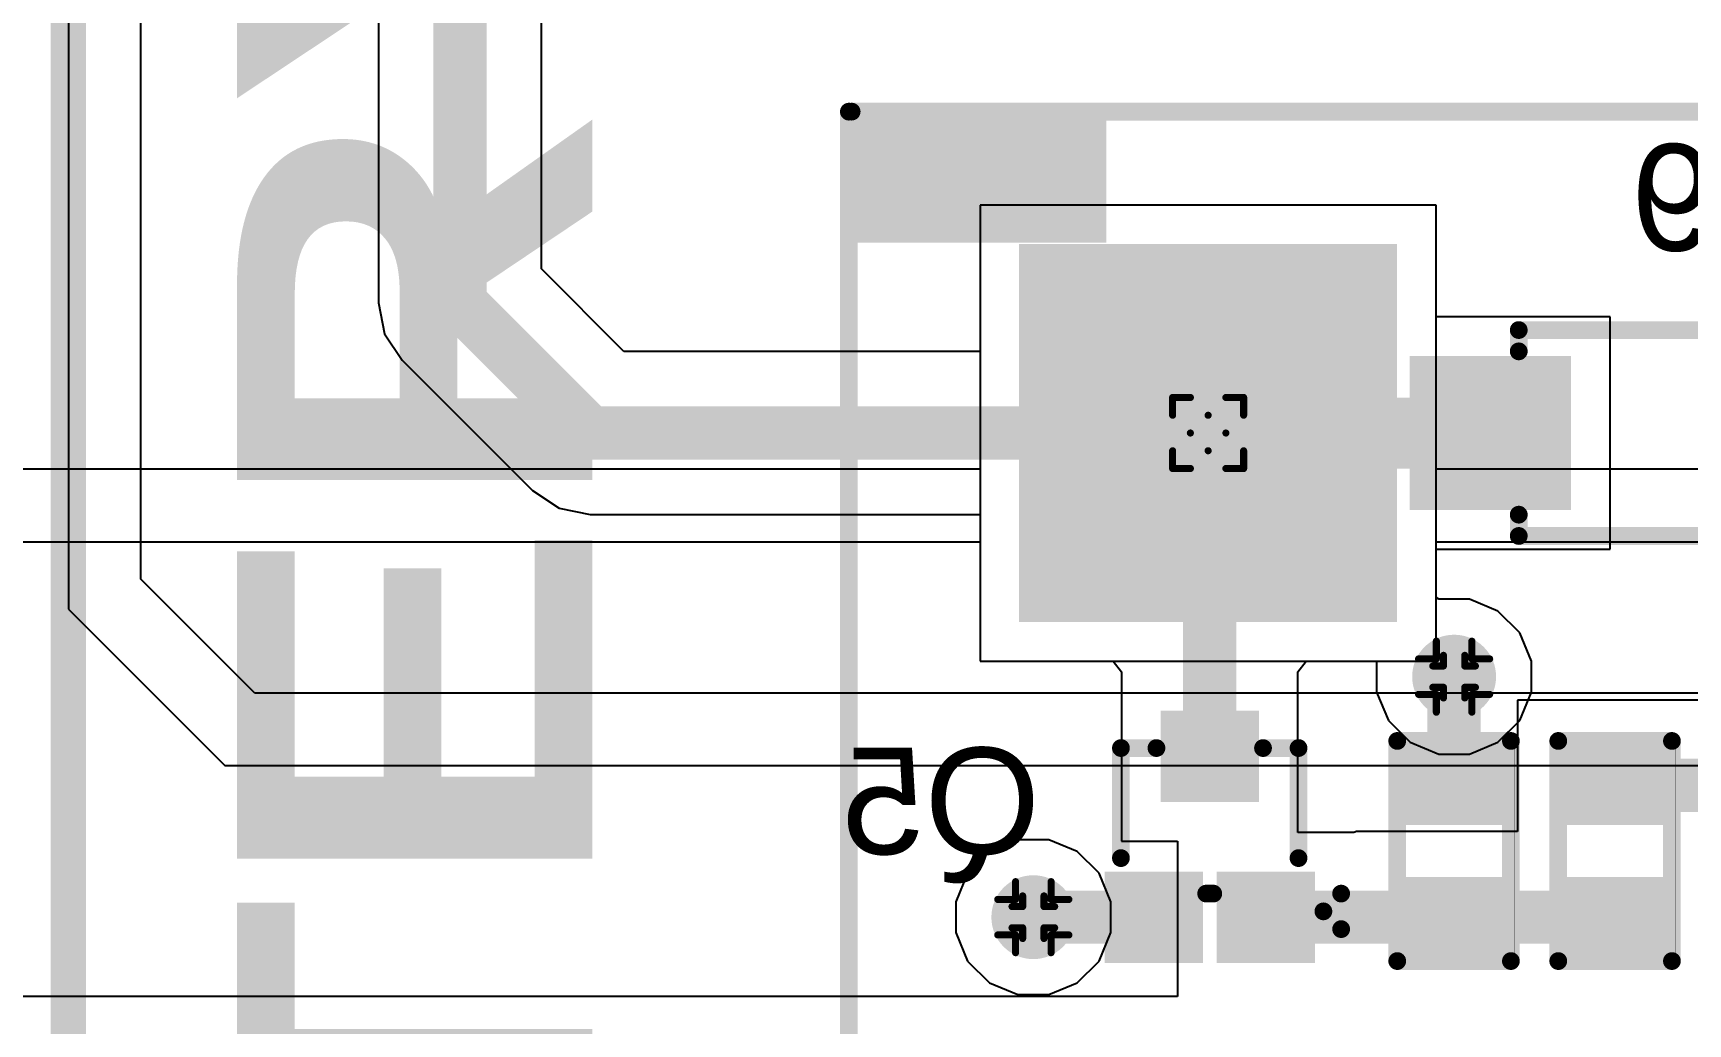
# Model space of a CAD drawing. Header units: inches. Extents: x 0 to 198, y 0 to 199.
# Drawn here: x 1.2615 to 1.7273, y 1.4072 to 1.6863 of the extents above; entities that cross this region are included whole.
import ezdxf

# ---------------------------------------------------------------- set-up
doc = ezdxf.new("R2010")
doc.units = ezdxf.units.IN
doc.header["$MEASUREMENT"] = 0
for name, color, linetype in [('Bottom Layer', 5, 'Continuous'), ('Bottom Overlay', 54, 'Continuous'), ('Bottom Paste', 16, 'Continuous'), ('Bottom Solder', 6, 'Continuous'), ('Drill Drawing', 1, 'Continuous'), ('Layer 1', 16, 'Continuous'), ('Layer 2', 76, 'Continuous'), ('Multi-Layer', 9, 'Continuous'), ('Pad Holes', 156, 'Continuous'), ('Top Layer', 1, 'Continuous'), ('Top Overlay', 2, 'Continuous'), ('Top Solder', 216, 'Continuous'), ('Via Holes', 16, 'Continuous')]:
    doc.layers.add(name, color=color, linetype=linetype)
doc.styles.add('Arial', font='', dxfattribs={"height": 0.2})
doc.styles.add('Arial Black_Bold', font='', dxfattribs={"height": 0.2})
doc.styles.get('Arial').set_extended_font_data('Arial')
doc.styles.get('Arial Black_Bold').set_extended_font_data('Arial Black', bold=True)

# ---------------------------------------------------------------- blocks, each defined once
blk = doc.blocks.new('BH_18650_B1BA002_19')
at = {"layer": 'Top Overlay'}
blk.add_lwpolyline([(0.25002, -1.5175, 0.01, 0.01, 0), (0.25002, 1.5175, 0.01, 0.01, 0)], format="xyseb", dxfattribs=at)
blk = doc.blocks.new('R___0402_B_135')
at = {"layer": 'Bottom Layer'}
for points in [[(-0.0095, 0.0125), (-0.0095, -0.0125), (-0.0275, -0.0125), (-0.0275, 0.0125)], [(0.0275, 0.0125), (0.0275, -0.0125), (0.0095, -0.0125), (0.0095, 0.0125)]]:
    blk.add_hatch(color=5, dxfattribs=at).paths.add_polyline_path(points)
at = {"layer": 'Bottom Paste'}
for points in [[(-0.0095, 0.0125), (-0.0095, -0.0125), (-0.0275, -0.0125), (-0.0275, 0.0125)], [(0.0275, 0.0125), (0.0275, -0.0125), (0.0095, -0.0125), (0.0095, 0.0125)]]:
    blk.add_hatch(color=16, dxfattribs=at).paths.add_polyline_path(points)
at = {"layer": 'Bottom Solder'}
for points in [[(-0.00733, 0.01467), (-0.00733, -0.01466), (-0.02967, -0.01466), (-0.02967, 0.01467)], [(0.02967, 0.01467), (0.02967, -0.01466), (0.00733, -0.01466), (0.00733, 0.01467)]]:
    blk.add_hatch(color=6, dxfattribs=at).paths.add_polyline_path(points)
at = {"layer": 'Bottom Overlay'}
for points in [[(-0.031, -0.016, 0.005, 0.005, 0), (-0.031, 0.016, 0.005, 0.005, 0)], [(0.031, 0.016, 0.005, 0.005, 0), (-0.031, 0.016, 0.005, 0.005, 0)], [(0.032, 0.017, 0.000127, 0.000127, 0), (-0.032, 0.017, 0.000127, 0.000127, 0)], [(0.031, -0.016, 0.005, 0.005, 0), (0.031, 0.016, 0.005, 0.005, 0)], [(0.031, -0.016, 0.005, 0.005, 0), (-0.031, -0.016, 0.005, 0.005, 0)]]:
    blk.add_lwpolyline(points, format="xyseb", dxfattribs=at)
for points in [[(-0.03225, 0.016, 0.0025, 0.0025, 1), (-0.02975, 0.016, 0.0025, 0.0025, 1)], [(-0.03225, 0.016, 0.0025, 0.0025, 1), (-0.02975, 0.016, 0.0025, 0.0025, 1)], [(-0.03203, 0.017, 0.0000635, 0.0000635, 1), (-0.03197, 0.017, 0.0000635, 0.0000635, 1)], [(0.02975, 0.016, 0.0025, 0.0025, 1), (0.03225, 0.016, 0.0025, 0.0025, 1)], [(0.02975, 0.016, 0.0025, 0.0025, 1), (0.03225, 0.016, 0.0025, 0.0025, 1)], [(0.03197, 0.017, 0.0000635, 0.0000635, 1), (0.03203, 0.017, 0.0000635, 0.0000635, 1)], [(-0.03225, -0.016, 0.0025, 0.0025, 1), (-0.02975, -0.016, 0.0025, 0.0025, 1)], [(-0.03225, -0.016, 0.0025, 0.0025, 1), (-0.02975, -0.016, 0.0025, 0.0025, 1)], [(0.02975, -0.016, 0.0025, 0.0025, 1), (0.03225, -0.016, 0.0025, 0.0025, 1)], [(0.02975, -0.016, 0.0025, 0.0025, 1), (0.03225, -0.016, 0.0025, 0.0025, 1)]]:
    blk.add_lwpolyline(points, format="xyseb", close=True, dxfattribs=at)
blk = doc.blocks.new('R___0402_B_139')
at = {"layer": 'Bottom Layer'}
for points in [[(-0.0095, 0.0125), (-0.0095, -0.0125), (-0.0275, -0.0125), (-0.0275, 0.0125)], [(0.0275, 0.0125), (0.0275, -0.0125), (0.0095, -0.0125), (0.0095, 0.0125)]]:
    blk.add_hatch(color=5, dxfattribs=at).paths.add_polyline_path(points)
at = {"layer": 'Bottom Paste'}
for points in [[(-0.0095, 0.0125), (-0.0095, -0.0125), (-0.0275, -0.0125), (-0.0275, 0.0125)], [(0.0275, 0.0125), (0.0275, -0.0125), (0.0095, -0.0125), (0.0095, 0.0125)]]:
    blk.add_hatch(color=16, dxfattribs=at).paths.add_polyline_path(points)
at = {"layer": 'Bottom Solder'}
for points in [[(-0.00733, 0.01467), (-0.00733, -0.01466), (-0.02966, -0.01466), (-0.02966, 0.01467)], [(0.02967, 0.01467), (0.02967, -0.01466), (0.00734, -0.01466), (0.00734, 0.01467)]]:
    blk.add_hatch(color=6, dxfattribs=at).paths.add_polyline_path(points)
at = {"layer": 'Bottom Overlay'}
for points in [[(0.031, 0.016, 0.005, 0.005, 0), (-0.031, 0.016, 0.005, 0.005, 0)], [(-0.031, -0.016, 0.005, 0.005, 0), (-0.031, 0.016, 0.005, 0.005, 0)], [(0.032, 0.017, 0.000127, 0.000127, 0), (-0.032, 0.017, 0.000127, 0.000127, 0)], [(0.031, -0.016, 0.005, 0.005, 0), (0.031, 0.016, 0.005, 0.005, 0)], [(0.031, -0.016, 0.005, 0.005, 0), (-0.031, -0.016, 0.005, 0.005, 0)]]:
    blk.add_lwpolyline(points, format="xyseb", dxfattribs=at)
for points in [[(-0.03225, 0.016, 0.0025, 0.0025, 1), (-0.02975, 0.016, 0.0025, 0.0025, 1)], [(-0.03225, 0.016, 0.0025, 0.0025, 1), (-0.02975, 0.016, 0.0025, 0.0025, 1)], [(-0.03203, 0.017, 0.0000635, 0.0000635, 1), (-0.03197, 0.017, 0.0000635, 0.0000635, 1)], [(0.02975, 0.016, 0.0025, 0.0025, 1), (0.03225, 0.016, 0.0025, 0.0025, 1)], [(0.02975, 0.016, 0.0025, 0.0025, 1), (0.03225, 0.016, 0.0025, 0.0025, 1)], [(0.03197, 0.017, 0.0000635, 0.0000635, 1), (0.03203, 0.017, 0.0000635, 0.0000635, 1)], [(-0.03225, -0.016, 0.0025, 0.0025, 1), (-0.02975, -0.016, 0.0025, 0.0025, 1)], [(-0.03225, -0.016, 0.0025, 0.0025, 1), (-0.02975, -0.016, 0.0025, 0.0025, 1)], [(0.02975, -0.016, 0.0025, 0.0025, 1), (0.03225, -0.016, 0.0025, 0.0025, 1)], [(0.02975, -0.016, 0.0025, 0.0025, 1), (0.03225, -0.016, 0.0025, 0.0025, 1)]]:
    blk.add_lwpolyline(points, format="xyseb", close=True, dxfattribs=at)
blk = doc.blocks.new('SOT_723_B_194')
at = {"layer": 'Bottom Layer'}
for points in [[(-0.02559, 0.0315), (-0.00591, 0.0315), (-0.00591, 0.01378), (-0.02559, 0.01378)], [(0.00591, 0.0315), (0.02559, 0.0315), (0.02559, 0.01378), (0.00591, 0.01378)], [(-0.00984, -0.01378), (0.00984, -0.01378), (0.00984, -0.0315), (-0.00984, -0.0315)]]:
    blk.add_hatch(color=5, dxfattribs=at).paths.add_polyline_path(points)
at = {"layer": 'Bottom Paste'}
for points in [[(-0.02559, 0.0315), (-0.00591, 0.0315), (-0.00591, 0.01378), (-0.02559, 0.01378)], [(0.00591, 0.0315), (0.02559, 0.0315), (0.02559, 0.01378), (0.00591, 0.01378)], [(-0.00984, -0.01378), (0.00984, -0.01378), (0.00984, -0.0315), (-0.00984, -0.0315)]]:
    blk.add_hatch(color=16, dxfattribs=at).paths.add_polyline_path(points)
at = {"layer": 'Bottom Solder'}
for points in [[(-0.02959, 0.0355), (-0.00191, 0.0355), (-0.00191, 0.00978), (-0.02959, 0.00978)], [(0.00191, 0.0355), (0.02959, 0.0355), (0.02959, 0.00978), (0.00191, 0.00978)], [(-0.01384, -0.00978), (0.01384, -0.00978), (0.01384, -0.0355), (-0.01384, -0.0355)]]:
    blk.add_hatch(color=6, dxfattribs=at).paths.add_polyline_path(points)
at = {"layer": 'Bottom Overlay'}
for points in [[(-0.032, 0.021, 0.005, 0.005, 0), (-0.037, 0.026, 0.005, 0.005, 0)], [(-0.037, 0.026, 0.005, 0.005, 0), (-0.037, 0.016, 0.005, 0.005, 0)], [(-0.032, 0.021, 0.005, 0.005, 0), (-0.037, 0.016, 0.005, 0.005, 0)], [(0.001, 0.016, 0.005, 0.005, 0), (-0.001, 0.016, 0.005, 0.005, 0)], [(-0.025, 0.006, 0.005, 0.005, 0), (-0.025, -0.025, 0.005, 0.005, 0)], [(-0.025, 0.006, 0.005, 0.005, 0), (-0.025, -0.025, 0.005, 0.005, 0)], [(0.025, 0.006, 0.005, 0.005, 0), (0.025, -0.025, 0.005, 0.005, 0)], [(-0.015, -0.025, 0.005, 0.005, 0), (-0.025, -0.025, 0.005, 0.005, 0)], [(-0.015, -0.025, 0.005, 0.005, 0), (-0.025, -0.025, 0.005, 0.005, 0)], [(0.025, -0.025, 0.005, 0.005, 0), (0.015, -0.025, 0.005, 0.005, 0)]]:
    blk.add_lwpolyline(points, format="xyseb", dxfattribs=at)
for points in [[(-0.03825, 0.026, 0.0025, 0.0025, 1), (-0.03575, 0.026, 0.0025, 0.0025, 1)], [(-0.03825, 0.026, 0.0025, 0.0025, 1), (-0.03575, 0.026, 0.0025, 0.0025, 1)], [(-0.03325, 0.021, 0.0025, 0.0025, 1), (-0.03075, 0.021, 0.0025, 0.0025, 1)], [(-0.03325, 0.021, 0.0025, 0.0025, 1), (-0.03075, 0.021, 0.0025, 0.0025, 1)], [(-0.03825, 0.016, 0.0025, 0.0025, 1), (-0.03575, 0.016, 0.0025, 0.0025, 1)], [(-0.03825, 0.016, 0.0025, 0.0025, 1), (-0.03575, 0.016, 0.0025, 0.0025, 1)], [(-0.00225, 0.016, 0.0025, 0.0025, 1), (0.00025, 0.016, 0.0025, 0.0025, 1)], [(-0.00025, 0.016, 0.0025, 0.0025, 1), (0.00225, 0.016, 0.0025, 0.0025, 1)], [(-0.02625, 0.006, 0.0025, 0.0025, 1), (-0.02375, 0.006, 0.0025, 0.0025, 1)], [(-0.02625, 0.006, 0.0025, 0.0025, 1), (-0.02375, 0.006, 0.0025, 0.0025, 1)], [(0.02375, 0.006, 0.0025, 0.0025, 1), (0.02625, 0.006, 0.0025, 0.0025, 1)], [(-0.02625, -0.025, 0.0025, 0.0025, 1), (-0.02375, -0.025, 0.0025, 0.0025, 1)], [(-0.02625, -0.025, 0.0025, 0.0025, 1), (-0.02375, -0.025, 0.0025, 0.0025, 1)], [(-0.02625, -0.025, 0.0025, 0.0025, 1), (-0.02375, -0.025, 0.0025, 0.0025, 1)], [(-0.02625, -0.025, 0.0025, 0.0025, 1), (-0.02375, -0.025, 0.0025, 0.0025, 1)], [(-0.01625, -0.025, 0.0025, 0.0025, 1), (-0.01375, -0.025, 0.0025, 0.0025, 1)], [(-0.01625, -0.025, 0.0025, 0.0025, 1), (-0.01375, -0.025, 0.0025, 0.0025, 1)], [(0.01375, -0.025, 0.0025, 0.0025, 1), (0.01625, -0.025, 0.0025, 0.0025, 1)], [(0.02375, -0.025, 0.0025, 0.0025, 1), (0.02625, -0.025, 0.0025, 0.0025, 1)], [(0.02375, -0.025, 0.0025, 0.0025, 1), (0.02625, -0.025, 0.0025, 0.0025, 1)]]:
    blk.add_lwpolyline(points, format="xyseb", close=True, dxfattribs=at)
blk = doc.blocks.new('G5RL_1A_E_HR_DC5_217')
at = {"layer": 'Bottom Layer'}
blk.add_hatch(color=5, dxfattribs=at).paths.add_polyline_path([(-0.54136, -0.09844), (-0.44294, -0.09844), (-0.44294, -0.19686), (-0.54136, -0.19686)])
at = {"layer": 'Bottom Solder'}
blk.add_hatch(color=6, dxfattribs=at).paths.add_polyline_path([(-0.54536, -0.09444), (-0.43894, -0.09444), (-0.43894, -0.20086), (-0.54536, -0.20086)])
at = {"layer": 'Layer 1'}
blk.add_hatch(color=16, dxfattribs=at).paths.add_polyline_path([(-0.54136, -0.09844), (-0.44294, -0.09844), (-0.44294, -0.19686), (-0.54136, -0.19686)])
at = {"layer": 'Layer 2'}
blk.add_hatch(color=76, dxfattribs=at).paths.add_polyline_path([(-0.54136, -0.09844), (-0.44294, -0.09844), (-0.44294, -0.19686), (-0.54136, -0.19686)])
at = {"layer": 'Multi-Layer'}
blk.add_hatch(color=9, dxfattribs=at).paths.add_polyline_path([(-0.54136, -0.09844), (-0.44294, -0.09844), (-0.44294, -0.19686), (-0.54136, -0.19686)])
at = {"layer": 'Pad Holes'}
h = blk.add_hatch(color=7, dxfattribs=at)
edge = h.paths.add_edge_path()
edge.add_arc((-0.49215, -0.14765), 0.02953, 0, 360)
at = {"layer": 'Top Layer'}
blk.add_hatch(color=1, dxfattribs=at).paths.add_polyline_path([(-0.54136, -0.09844), (-0.44294, -0.09844), (-0.44294, -0.19686), (-0.54136, -0.19686)])
at = {"layer": 'Top Overlay'}
blk.add_hatch(color=2, dxfattribs=at).paths.add_polyline_path([(-0.58266, -0.24879), (-0.5458, -0.24879), (-0.5458, -0.17628), (-0.58266, -0.17628)])
at = {"layer": 'Top Solder'}
blk.add_hatch(color=216, dxfattribs=at).paths.add_polyline_path([(-0.54536, -0.09444), (-0.43894, -0.09444), (-0.43894, -0.20086), (-0.54536, -0.20086)])
at = {"layer": 'Top Overlay'}
for points in [[(-0.58268, -0.24801, 0.005, 0.005, 0), (-0.58268, 0.25199, 0.005, 0.005, 0)], [(-0.58268, -0.24801, 0.005, 0.005, 0), (-0.58268, 0.25199, 0.005, 0.005, 0)], [(0.55905, -0.24879, 0.005, 0.005, 0), (-0.58268, -0.24879, 0.005, 0.005, 0)]]:
    blk.add_lwpolyline(points, format="xyseb", dxfattribs=at)
for points in [[(-0.58393, -0.24801, 0.0025, 0.0025, 1), (-0.58143, -0.24801, 0.0025, 0.0025, 1)], [(-0.58393, -0.24801, 0.0025, 0.0025, 1), (-0.58143, -0.24801, 0.0025, 0.0025, 1)], [(-0.58393, -0.24879, 0.0025, 0.0025, 1), (-0.58143, -0.24879, 0.0025, 0.0025, 1)]]:
    blk.add_lwpolyline(points, format="xyseb", close=True, dxfattribs=at)
blk = doc.blocks.new('SOD_123_B_290')
at = {"layer": 'Bottom Layer'}
for points in [[(-0.08071, -0.01772), (-0.08071, 0.01772), (-0.04331, 0.01772), (-0.04331, -0.01772)], [(0.04331, -0.01772), (0.04331, 0.01772), (0.08071, 0.01772), (0.08071, -0.01772)]]:
    blk.add_hatch(color=5, dxfattribs=at).paths.add_polyline_path(points)
at = {"layer": 'Bottom Overlay'}
for points in [[(0.038, 0.02), (0.09752, 0.02), (0.09752, 0.0315), (0.038, 0.0315)], [(0.08346, -0.031), (0.09752, -0.031), (0.09752, 0.031), (0.08346, 0.031)], [(0.038, -0.0315), (0.09752, -0.0315), (0.09752, -0.02), (0.038, -0.02)]]:
    blk.add_hatch(color=54, dxfattribs=at).paths.add_polyline_path(points)
at = {"layer": 'Bottom Paste'}
for points in [[(-0.08071, -0.01772), (-0.08071, 0.01772), (-0.04331, 0.01772), (-0.04331, -0.01772)], [(0.04331, -0.01772), (0.04331, 0.01772), (0.08071, 0.01772), (0.08071, -0.01772)]]:
    blk.add_hatch(color=16, dxfattribs=at).paths.add_polyline_path(points)
at = {"layer": 'Bottom Solder'}
for points in [[(-0.08471, -0.02172), (-0.08471, 0.02172), (-0.03931, 0.02172), (-0.03931, -0.02172)], [(0.03931, -0.02172), (0.03931, 0.02172), (0.08471, 0.02172), (0.08471, -0.02172)]]:
    blk.add_hatch(color=6, dxfattribs=at).paths.add_polyline_path(points)
at = {"layer": 'Bottom Overlay'}
for points in [[(-0.054, 0.023, 0.005, 0.005, 0), (-0.054, 0.029, 0.005, 0.005, 0)], [(-0.054, 0.029, 0.005, 0.005, 0), (0.038, 0.029, 0.005, 0.005, 0)], [(-0.054, -0.029, 0.005, 0.005, 0), (-0.054, -0.023, 0.005, 0.005, 0)], [(-0.054, -0.029, 0.005, 0.005, 0), (0.038, -0.029, 0.005, 0.005, 0)]]:
    blk.add_lwpolyline(points, format="xyseb", dxfattribs=at)
for points in [[(-0.05525, 0.029, 0.0025, 0.0025, 1), (-0.05275, 0.029, 0.0025, 0.0025, 1)], [(-0.05525, 0.029, 0.0025, 0.0025, 1), (-0.05275, 0.029, 0.0025, 0.0025, 1)], [(0.03675, 0.029, 0.0025, 0.0025, 1), (0.03925, 0.029, 0.0025, 0.0025, 1)], [(-0.05525, 0.023, 0.0025, 0.0025, 1), (-0.05275, 0.023, 0.0025, 0.0025, 1)], [(-0.05525, -0.023, 0.0025, 0.0025, 1), (-0.05275, -0.023, 0.0025, 0.0025, 1)], [(-0.05525, -0.029, 0.0025, 0.0025, 1), (-0.05275, -0.029, 0.0025, 0.0025, 1)], [(-0.05525, -0.029, 0.0025, 0.0025, 1), (-0.05275, -0.029, 0.0025, 0.0025, 1)], [(0.03675, -0.029, 0.0025, 0.0025, 1), (0.03925, -0.029, 0.0025, 0.0025, 1)]]:
    blk.add_lwpolyline(points, format="xyseb", close=True, dxfattribs=at)

msp = doc.modelspace()

# ---------------------------------------------------------------- hatches: boundary and pattern name
at = {"layer": 'Bottom Layer'}
h = msp.add_hatch(color=5, dxfattribs=at)
edge = h.paths.add_edge_path()
edge.add_arc((1.66153, 1.505), 0.01181, 0, 360)
h = msp.add_hatch(color=5, dxfattribs=at)
edge = h.paths.add_edge_path()
edge.add_arc((1.54307, 1.43725), 0.01181, 0, 360)
at = {"layer": 'Layer 1'}
h = msp.add_hatch(color=16, dxfattribs=at)
edge = h.paths.add_edge_path()
edge.add_arc((1.66153, 1.505), 0.01181, 0, 360)
h = msp.add_hatch(color=16, dxfattribs=at)
edge = h.paths.add_edge_path()
edge.add_arc((1.54307, 1.43725), 0.01181, 0, 360)
at = {"layer": 'Layer 2'}
h = msp.add_hatch(color=76, dxfattribs=at)
edge = h.paths.add_edge_path()
edge.add_arc((1.66153, 1.505), 0.01181, 0, 360)
h = msp.add_hatch(color=76, dxfattribs=at)
edge = h.paths.add_edge_path()
edge.add_arc((1.54307, 1.43725), 0.01181, 0, 360)
at = {"layer": 'Top Layer'}
h = msp.add_hatch(color=1, dxfattribs=at)
edge = h.paths.add_edge_path()
edge.add_arc((1.66153, 1.505), 0.01181, 0, 360)
h = msp.add_hatch(color=1, dxfattribs=at)
edge = h.paths.add_edge_path()
edge.add_arc((1.54307, 1.43725), 0.01181, 0, 360)
at = {"layer": 'Via Holes'}
h = msp.add_hatch(color=7, dxfattribs=at)
edge = h.paths.add_edge_path()
edge.add_arc((1.66153, 1.505), 0.00591, 0, 360)
h = msp.add_hatch(color=7, dxfattribs=at)
edge = h.paths.add_edge_path()
edge.add_arc((1.54307, 1.43725), 0.00591, 0, 360)

# ---------------------------------------------------------------- linework, layer by layer
at = {"layer": 'Bottom Layer'}
for p, q in [((1.65649, 1.63784), (1.52807, 1.63784)), ((1.52807, 1.63784), (1.52807, 1.50941)), ((1.65649, 1.60634), (1.65649, 1.63784)), ((1.70543, 1.60634), (1.65649, 1.60634)), ((1.70543, 1.54091), (1.70543, 1.60634)), ((1.65649, 1.50941), (1.65649, 1.54091)), ((1.65649, 1.54091), (1.70543, 1.54091)), ((1.52807, 1.50941), (1.56554, 1.50941)), ((1.56554, 1.50941), (1.56789, 1.50639)), ((1.56789, 1.50639), (1.56789, 1.45867)), ((1.61757, 1.50639), (1.61992, 1.50941)), ((1.61757, 1.46111), (1.61757, 1.50639)), ((1.61992, 1.50941), (1.65649, 1.50941)), ((1.73435, 1.49839), (1.67935, 1.49839)), ((1.67935, 1.49839), (1.67935, 1.46139)), ((1.56789, 1.45867), (1.58363, 1.45867)), ((1.58363, 1.45867), (1.58363, 1.41488)), ((1.63332, 1.46111), (1.61757, 1.46111)), ((1.63403, 1.46139), (1.63332, 1.46111)), ((1.63332, 1.46111), (1.63332, 1.46111)), ((1.6372, 1.46139), (1.63403, 1.46139)), ((1.63403, 1.46139), (1.63403, 1.46139)), ((1.67935, 1.46139), (1.6372, 1.46139)), ((1.58363, 1.41488), (0.98864, 1.41488))]:
    msp.add_line(p, q, dxfattribs=at)
for points in [[(1.59228, 1.57363, 0.02, 0.02, 0), (1.67273, 1.57363, 0.02, 0.02, 0)], [(1.59273, 1.48253, 0.015, 0.015, 0), (1.59273, 1.57319, 0.015, 0.015, 0)], [(1.67273, 1.57363, 0.015, 0.015, 0), (1.67273, 1.57363, 0.015, 0.015, 0)], [(1.66153, 1.47439, 0.015, 0.015, 0), (1.66153, 1.505, 0.015, 0.015, 0)], [(1.70685, 1.47439, 0.015, 0.015, 0), (2.048, 1.47439, 0.015, 0.015, 0)], [(1.54307, 1.43725, 0.015, 0.015, 0), (1.57697, 1.43725, 0.015, 0.015, 0)], [(1.60847, 1.43726, 0.015, 0.015, 0), (1.70471, 1.43726, 0.015, 0.015, 0)]]:
    msp.add_lwpolyline(points, format="xyseb", dxfattribs=at)
for points in [[(1.58728, 1.57363, 0.01, 0.01, 1), (1.59728, 1.57363, 0.01, 0.01, 1)], [(1.58898, 1.57319, 0.0075, 0.0075, 1), (1.59648, 1.57319, 0.0075, 0.0075, 1)], [(1.66773, 1.57363, 0.01, 0.01, 1), (1.67773, 1.57363, 0.01, 0.01, 1)], [(1.66898, 1.57363, 0.0075, 0.0075, 1), (1.67648, 1.57363, 0.0075, 0.0075, 1)], [(1.66898, 1.57363, 0.0075, 0.0075, 1), (1.67648, 1.57363, 0.0075, 0.0075, 1)], [(1.65778, 1.505, 0.0075, 0.0075, 1), (1.66528, 1.505, 0.0075, 0.0075, 1)], [(1.58898, 1.48253, 0.0075, 0.0075, 1), (1.59648, 1.48253, 0.0075, 0.0075, 1)], [(1.65778, 1.47439, 0.0075, 0.0075, 1), (1.66528, 1.47439, 0.0075, 0.0075, 1)], [(1.7031, 1.47439, 0.0075, 0.0075, 1), (1.7106, 1.47439, 0.0075, 0.0075, 1)], [(1.53932, 1.43725, 0.0075, 0.0075, 1), (1.54682, 1.43725, 0.0075, 0.0075, 1)], [(1.57322, 1.43725, 0.0075, 0.0075, 1), (1.58072, 1.43725, 0.0075, 0.0075, 1)], [(1.60472, 1.43726, 0.0075, 0.0075, 1), (1.61222, 1.43726, 0.0075, 0.0075, 1)], [(1.70096, 1.43726, 0.0075, 0.0075, 1), (1.70846, 1.43726, 0.0075, 0.0075, 1)]]:
    msp.add_lwpolyline(points, format="xyseb", close=True, dxfattribs=at)
at = {"layer": 'Drill Drawing'}
for points in [[(1.58228, 1.57863, 0.002, 0.002, 0), (1.58228, 1.58363, 0.002, 0.002, 0)], [(1.58228, 1.58363, 0.002, 0.002, 0), (1.58728, 1.58363, 0.002, 0.002, 0)], [(1.58728, 1.58363, 0.002, 0.002, 0), (1.59228, 1.57863, 0.002, 0.002, 0)], [(1.59228, 1.57863, 0.002, 0.002, 0), (1.59728, 1.58363, 0.002, 0.002, 0)], [(1.59728, 1.58363, 0.002, 0.002, 0), (1.60228, 1.58363, 0.002, 0.002, 0)], [(1.60228, 1.57863, 0.002, 0.002, 0), (1.60228, 1.58363, 0.002, 0.002, 0)], [(1.58228, 1.57863, 0.002, 0.002, 0), (1.58728, 1.57363, 0.002, 0.002, 0)], [(1.59728, 1.57363, 0.002, 0.002, 0), (1.60228, 1.57863, 0.002, 0.002, 0)], [(1.58228, 1.56863, 0.002, 0.002, 0), (1.58728, 1.57363, 0.002, 0.002, 0)], [(1.59728, 1.57363, 0.002, 0.002, 0), (1.60228, 1.56863, 0.002, 0.002, 0)], [(1.58228, 1.56363, 0.002, 0.002, 0), (1.58228, 1.56863, 0.002, 0.002, 0)], [(1.58728, 1.56363, 0.002, 0.002, 0), (1.59228, 1.56863, 0.002, 0.002, 0)], [(1.59228, 1.56863, 0.002, 0.002, 0), (1.59728, 1.56363, 0.002, 0.002, 0)], [(1.60228, 1.56363, 0.002, 0.002, 0), (1.60228, 1.56863, 0.002, 0.002, 0)], [(1.58228, 1.56363, 0.002, 0.002, 0), (1.58728, 1.56363, 0.002, 0.002, 0)], [(1.59728, 1.56363, 0.002, 0.002, 0), (1.60228, 1.56363, 0.002, 0.002, 0)], [(1.65653, 1.51, 0.002, 0.002, 0), (1.65653, 1.515, 0.002, 0.002, 0)], [(1.65653, 1.515, 0.002, 0.002, 0), (1.66653, 1.515, 0.002, 0.002, 0)], [(1.66653, 1.51, 0.002, 0.002, 0), (1.66653, 1.515, 0.002, 0.002, 0)], [(1.65153, 1.5, 0.002, 0.002, 0), (1.65153, 1.51, 0.002, 0.002, 0)], [(1.65153, 1.51, 0.002, 0.002, 0), (1.65653, 1.51, 0.002, 0.002, 0)], [(1.65853, 1.508, 0.002, 0.002, 0), (1.65853, 1.511, 0.002, 0.002, 0)], [(1.65853, 1.511, 0.002, 0.002, 0), (1.66453, 1.511, 0.002, 0.002, 0)], [(1.66453, 1.508, 0.002, 0.002, 0), (1.66453, 1.511, 0.002, 0.002, 0)], [(1.66653, 1.51, 0.002, 0.002, 0), (1.67153, 1.51, 0.002, 0.002, 0)], [(1.67153, 1.5, 0.002, 0.002, 0), (1.67153, 1.51, 0.002, 0.002, 0)], [(1.65553, 1.502, 0.002, 0.002, 0), (1.65553, 1.508, 0.002, 0.002, 0)], [(1.65553, 1.508, 0.002, 0.002, 0), (1.65853, 1.508, 0.002, 0.002, 0)], [(1.66453, 1.508, 0.002, 0.002, 0), (1.66753, 1.508, 0.002, 0.002, 0)], [(1.66753, 1.502, 0.002, 0.002, 0), (1.66753, 1.508, 0.002, 0.002, 0)], [(1.65153, 1.5, 0.002, 0.002, 0), (1.65653, 1.5, 0.002, 0.002, 0)], [(1.65553, 1.502, 0.002, 0.002, 0), (1.65853, 1.502, 0.002, 0.002, 0)], [(1.65653, 1.495, 0.002, 0.002, 0), (1.65653, 1.5, 0.002, 0.002, 0)], [(1.65853, 1.499, 0.002, 0.002, 0), (1.65853, 1.502, 0.002, 0.002, 0)], [(1.66453, 1.502, 0.002, 0.002, 0), (1.66753, 1.502, 0.002, 0.002, 0)], [(1.66453, 1.499, 0.002, 0.002, 0), (1.66453, 1.502, 0.002, 0.002, 0)], [(1.66653, 1.5, 0.002, 0.002, 0), (1.67153, 1.5, 0.002, 0.002, 0)], [(1.66653, 1.495, 0.002, 0.002, 0), (1.66653, 1.5, 0.002, 0.002, 0)], [(1.65653, 1.495, 0.002, 0.002, 0), (1.66653, 1.495, 0.002, 0.002, 0)], [(1.65853, 1.499, 0.002, 0.002, 0), (1.66453, 1.499, 0.002, 0.002, 0)], [(1.53807, 1.44225, 0.002, 0.002, 0), (1.53807, 1.44725, 0.002, 0.002, 0)], [(1.53807, 1.44725, 0.002, 0.002, 0), (1.54807, 1.44725, 0.002, 0.002, 0)], [(1.54007, 1.44025, 0.002, 0.002, 0), (1.54007, 1.44325, 0.002, 0.002, 0)], [(1.54007, 1.44325, 0.002, 0.002, 0), (1.54607, 1.44325, 0.002, 0.002, 0)], [(1.54607, 1.44025, 0.002, 0.002, 0), (1.54607, 1.44325, 0.002, 0.002, 0)], [(1.54807, 1.44225, 0.002, 0.002, 0), (1.54807, 1.44725, 0.002, 0.002, 0)], [(1.53307, 1.43225, 0.002, 0.002, 0), (1.53307, 1.44225, 0.002, 0.002, 0)], [(1.53307, 1.44225, 0.002, 0.002, 0), (1.53807, 1.44225, 0.002, 0.002, 0)], [(1.53707, 1.43425, 0.002, 0.002, 0), (1.53707, 1.44025, 0.002, 0.002, 0)], [(1.53707, 1.44025, 0.002, 0.002, 0), (1.54007, 1.44025, 0.002, 0.002, 0)], [(1.54607, 1.44025, 0.002, 0.002, 0), (1.54907, 1.44025, 0.002, 0.002, 0)], [(1.54807, 1.44225, 0.002, 0.002, 0), (1.55307, 1.44225, 0.002, 0.002, 0)], [(1.54907, 1.43425, 0.002, 0.002, 0), (1.54907, 1.44025, 0.002, 0.002, 0)], [(1.55307, 1.43225, 0.002, 0.002, 0), (1.55307, 1.44225, 0.002, 0.002, 0)], [(1.53707, 1.43425, 0.002, 0.002, 0), (1.54007, 1.43425, 0.002, 0.002, 0)], [(1.54007, 1.43125, 0.002, 0.002, 0), (1.54007, 1.43425, 0.002, 0.002, 0)], [(1.54607, 1.43425, 0.002, 0.002, 0), (1.54907, 1.43425, 0.002, 0.002, 0)], [(1.54607, 1.43125, 0.002, 0.002, 0), (1.54607, 1.43425, 0.002, 0.002, 0)], [(1.53307, 1.43225, 0.002, 0.002, 0), (1.53807, 1.43225, 0.002, 0.002, 0)], [(1.53807, 1.42725, 0.002, 0.002, 0), (1.53807, 1.43225, 0.002, 0.002, 0)], [(1.54007, 1.43125, 0.002, 0.002, 0), (1.54607, 1.43125, 0.002, 0.002, 0)], [(1.54807, 1.43225, 0.002, 0.002, 0), (1.55307, 1.43225, 0.002, 0.002, 0)], [(1.54807, 1.42725, 0.002, 0.002, 0), (1.54807, 1.43225, 0.002, 0.002, 0)], [(1.53807, 1.42725, 0.002, 0.002, 0), (1.54807, 1.42725, 0.002, 0.002, 0)]]:
    msp.add_lwpolyline(points, format="xyseb", dxfattribs=at)
for points in [[(1.58178, 1.58363, 0.001, 0.001, 1), (1.58278, 1.58363, 0.001, 0.001, 1)], [(1.58178, 1.58363, 0.001, 0.001, 1), (1.58278, 1.58363, 0.001, 0.001, 1)], [(1.58678, 1.58363, 0.001, 0.001, 1), (1.58778, 1.58363, 0.001, 0.001, 1)], [(1.58678, 1.58363, 0.001, 0.001, 1), (1.58778, 1.58363, 0.001, 0.001, 1)], [(1.59678, 1.58363, 0.001, 0.001, 1), (1.59778, 1.58363, 0.001, 0.001, 1)], [(1.59678, 1.58363, 0.001, 0.001, 1), (1.59778, 1.58363, 0.001, 0.001, 1)], [(1.60178, 1.58363, 0.001, 0.001, 1), (1.60278, 1.58363, 0.001, 0.001, 1)], [(1.60178, 1.58363, 0.001, 0.001, 1), (1.60278, 1.58363, 0.001, 0.001, 1)], [(1.58178, 1.57863, 0.001, 0.001, 1), (1.58278, 1.57863, 0.001, 0.001, 1)], [(1.58178, 1.57863, 0.001, 0.001, 1), (1.58278, 1.57863, 0.001, 0.001, 1)], [(1.59178, 1.57863, 0.001, 0.001, 1), (1.59278, 1.57863, 0.001, 0.001, 1)], [(1.59178, 1.57863, 0.001, 0.001, 1), (1.59278, 1.57863, 0.001, 0.001, 1)], [(1.60178, 1.57863, 0.001, 0.001, 1), (1.60278, 1.57863, 0.001, 0.001, 1)], [(1.60178, 1.57863, 0.001, 0.001, 1), (1.60278, 1.57863, 0.001, 0.001, 1)], [(1.58678, 1.57363, 0.001, 0.001, 1), (1.58778, 1.57363, 0.001, 0.001, 1)], [(1.58678, 1.57363, 0.001, 0.001, 1), (1.58778, 1.57363, 0.001, 0.001, 1)], [(1.59678, 1.57363, 0.001, 0.001, 1), (1.59778, 1.57363, 0.001, 0.001, 1)], [(1.59678, 1.57363, 0.001, 0.001, 1), (1.59778, 1.57363, 0.001, 0.001, 1)], [(1.58178, 1.56863, 0.001, 0.001, 1), (1.58278, 1.56863, 0.001, 0.001, 1)], [(1.58178, 1.56863, 0.001, 0.001, 1), (1.58278, 1.56863, 0.001, 0.001, 1)], [(1.59178, 1.56863, 0.001, 0.001, 1), (1.59278, 1.56863, 0.001, 0.001, 1)], [(1.59178, 1.56863, 0.001, 0.001, 1), (1.59278, 1.56863, 0.001, 0.001, 1)], [(1.60178, 1.56863, 0.001, 0.001, 1), (1.60278, 1.56863, 0.001, 0.001, 1)], [(1.60178, 1.56863, 0.001, 0.001, 1), (1.60278, 1.56863, 0.001, 0.001, 1)], [(1.58178, 1.56363, 0.001, 0.001, 1), (1.58278, 1.56363, 0.001, 0.001, 1)], [(1.58178, 1.56363, 0.001, 0.001, 1), (1.58278, 1.56363, 0.001, 0.001, 1)], [(1.58678, 1.56363, 0.001, 0.001, 1), (1.58778, 1.56363, 0.001, 0.001, 1)], [(1.58678, 1.56363, 0.001, 0.001, 1), (1.58778, 1.56363, 0.001, 0.001, 1)], [(1.59678, 1.56363, 0.001, 0.001, 1), (1.59778, 1.56363, 0.001, 0.001, 1)], [(1.59678, 1.56363, 0.001, 0.001, 1), (1.59778, 1.56363, 0.001, 0.001, 1)], [(1.60178, 1.56363, 0.001, 0.001, 1), (1.60278, 1.56363, 0.001, 0.001, 1)], [(1.60178, 1.56363, 0.001, 0.001, 1), (1.60278, 1.56363, 0.001, 0.001, 1)], [(1.65603, 1.515, 0.001, 0.001, 1), (1.65703, 1.515, 0.001, 0.001, 1)], [(1.65603, 1.515, 0.001, 0.001, 1), (1.65703, 1.515, 0.001, 0.001, 1)], [(1.66603, 1.515, 0.001, 0.001, 1), (1.66703, 1.515, 0.001, 0.001, 1)], [(1.66603, 1.515, 0.001, 0.001, 1), (1.66703, 1.515, 0.001, 0.001, 1)], [(1.65103, 1.51, 0.001, 0.001, 1), (1.65203, 1.51, 0.001, 0.001, 1)], [(1.65103, 1.51, 0.001, 0.001, 1), (1.65203, 1.51, 0.001, 0.001, 1)], [(1.65603, 1.51, 0.001, 0.001, 1), (1.65703, 1.51, 0.001, 0.001, 1)], [(1.65603, 1.51, 0.001, 0.001, 1), (1.65703, 1.51, 0.001, 0.001, 1)], [(1.65803, 1.511, 0.001, 0.001, 1), (1.65903, 1.511, 0.001, 0.001, 1)], [(1.65803, 1.511, 0.001, 0.001, 1), (1.65903, 1.511, 0.001, 0.001, 1)], [(1.66403, 1.511, 0.001, 0.001, 1), (1.66503, 1.511, 0.001, 0.001, 1)], [(1.66403, 1.511, 0.001, 0.001, 1), (1.66503, 1.511, 0.001, 0.001, 1)], [(1.66603, 1.51, 0.001, 0.001, 1), (1.66703, 1.51, 0.001, 0.001, 1)], [(1.66603, 1.51, 0.001, 0.001, 1), (1.66703, 1.51, 0.001, 0.001, 1)], [(1.67103, 1.51, 0.001, 0.001, 1), (1.67203, 1.51, 0.001, 0.001, 1)], [(1.67103, 1.51, 0.001, 0.001, 1), (1.67203, 1.51, 0.001, 0.001, 1)], [(1.65503, 1.508, 0.001, 0.001, 1), (1.65603, 1.508, 0.001, 0.001, 1)], [(1.65503, 1.508, 0.001, 0.001, 1), (1.65603, 1.508, 0.001, 0.001, 1)], [(1.65803, 1.508, 0.001, 0.001, 1), (1.65903, 1.508, 0.001, 0.001, 1)], [(1.65803, 1.508, 0.001, 0.001, 1), (1.65903, 1.508, 0.001, 0.001, 1)], [(1.66403, 1.508, 0.001, 0.001, 1), (1.66503, 1.508, 0.001, 0.001, 1)], [(1.66403, 1.508, 0.001, 0.001, 1), (1.66503, 1.508, 0.001, 0.001, 1)], [(1.66703, 1.508, 0.001, 0.001, 1), (1.66803, 1.508, 0.001, 0.001, 1)], [(1.66703, 1.508, 0.001, 0.001, 1), (1.66803, 1.508, 0.001, 0.001, 1)], [(1.65103, 1.5, 0.001, 0.001, 1), (1.65203, 1.5, 0.001, 0.001, 1)], [(1.65103, 1.5, 0.001, 0.001, 1), (1.65203, 1.5, 0.001, 0.001, 1)], [(1.65503, 1.502, 0.001, 0.001, 1), (1.65603, 1.502, 0.001, 0.001, 1)], [(1.65503, 1.502, 0.001, 0.001, 1), (1.65603, 1.502, 0.001, 0.001, 1)], [(1.65603, 1.5, 0.001, 0.001, 1), (1.65703, 1.5, 0.001, 0.001, 1)], [(1.65603, 1.5, 0.001, 0.001, 1), (1.65703, 1.5, 0.001, 0.001, 1)], [(1.65803, 1.502, 0.001, 0.001, 1), (1.65903, 1.502, 0.001, 0.001, 1)], [(1.65803, 1.502, 0.001, 0.001, 1), (1.65903, 1.502, 0.001, 0.001, 1)], [(1.66403, 1.502, 0.001, 0.001, 1), (1.66503, 1.502, 0.001, 0.001, 1)], [(1.66403, 1.502, 0.001, 0.001, 1), (1.66503, 1.502, 0.001, 0.001, 1)], [(1.66603, 1.5, 0.001, 0.001, 1), (1.66703, 1.5, 0.001, 0.001, 1)], [(1.66603, 1.5, 0.001, 0.001, 1), (1.66703, 1.5, 0.001, 0.001, 1)], [(1.66703, 1.502, 0.001, 0.001, 1), (1.66803, 1.502, 0.001, 0.001, 1)], [(1.66703, 1.502, 0.001, 0.001, 1), (1.66803, 1.502, 0.001, 0.001, 1)], [(1.67103, 1.5, 0.001, 0.001, 1), (1.67203, 1.5, 0.001, 0.001, 1)], [(1.67103, 1.5, 0.001, 0.001, 1), (1.67203, 1.5, 0.001, 0.001, 1)], [(1.65603, 1.495, 0.001, 0.001, 1), (1.65703, 1.495, 0.001, 0.001, 1)], [(1.65603, 1.495, 0.001, 0.001, 1), (1.65703, 1.495, 0.001, 0.001, 1)], [(1.65803, 1.499, 0.001, 0.001, 1), (1.65903, 1.499, 0.001, 0.001, 1)], [(1.65803, 1.499, 0.001, 0.001, 1), (1.65903, 1.499, 0.001, 0.001, 1)], [(1.66403, 1.499, 0.001, 0.001, 1), (1.66503, 1.499, 0.001, 0.001, 1)], [(1.66403, 1.499, 0.001, 0.001, 1), (1.66503, 1.499, 0.001, 0.001, 1)], [(1.66603, 1.495, 0.001, 0.001, 1), (1.66703, 1.495, 0.001, 0.001, 1)], [(1.66603, 1.495, 0.001, 0.001, 1), (1.66703, 1.495, 0.001, 0.001, 1)], [(1.53757, 1.44725, 0.001, 0.001, 1), (1.53857, 1.44725, 0.001, 0.001, 1)], [(1.53757, 1.44725, 0.001, 0.001, 1), (1.53857, 1.44725, 0.001, 0.001, 1)], [(1.53957, 1.44325, 0.001, 0.001, 1), (1.54057, 1.44325, 0.001, 0.001, 1)], [(1.53957, 1.44325, 0.001, 0.001, 1), (1.54057, 1.44325, 0.001, 0.001, 1)], [(1.54557, 1.44325, 0.001, 0.001, 1), (1.54657, 1.44325, 0.001, 0.001, 1)], [(1.54557, 1.44325, 0.001, 0.001, 1), (1.54657, 1.44325, 0.001, 0.001, 1)], [(1.54757, 1.44725, 0.001, 0.001, 1), (1.54857, 1.44725, 0.001, 0.001, 1)], [(1.54757, 1.44725, 0.001, 0.001, 1), (1.54857, 1.44725, 0.001, 0.001, 1)], [(1.53257, 1.44225, 0.001, 0.001, 1), (1.53357, 1.44225, 0.001, 0.001, 1)], [(1.53257, 1.44225, 0.001, 0.001, 1), (1.53357, 1.44225, 0.001, 0.001, 1)], [(1.53657, 1.44025, 0.001, 0.001, 1), (1.53757, 1.44025, 0.001, 0.001, 1)], [(1.53657, 1.44025, 0.001, 0.001, 1), (1.53757, 1.44025, 0.001, 0.001, 1)], [(1.53757, 1.44225, 0.001, 0.001, 1), (1.53857, 1.44225, 0.001, 0.001, 1)], [(1.53757, 1.44225, 0.001, 0.001, 1), (1.53857, 1.44225, 0.001, 0.001, 1)], [(1.53957, 1.44025, 0.001, 0.001, 1), (1.54057, 1.44025, 0.001, 0.001, 1)], [(1.53957, 1.44025, 0.001, 0.001, 1), (1.54057, 1.44025, 0.001, 0.001, 1)], [(1.54557, 1.44025, 0.001, 0.001, 1), (1.54657, 1.44025, 0.001, 0.001, 1)], [(1.54557, 1.44025, 0.001, 0.001, 1), (1.54657, 1.44025, 0.001, 0.001, 1)], [(1.54757, 1.44225, 0.001, 0.001, 1), (1.54857, 1.44225, 0.001, 0.001, 1)], [(1.54757, 1.44225, 0.001, 0.001, 1), (1.54857, 1.44225, 0.001, 0.001, 1)], [(1.54857, 1.44025, 0.001, 0.001, 1), (1.54957, 1.44025, 0.001, 0.001, 1)], [(1.54857, 1.44025, 0.001, 0.001, 1), (1.54957, 1.44025, 0.001, 0.001, 1)], [(1.55257, 1.44225, 0.001, 0.001, 1), (1.55357, 1.44225, 0.001, 0.001, 1)], [(1.55257, 1.44225, 0.001, 0.001, 1), (1.55357, 1.44225, 0.001, 0.001, 1)], [(1.53657, 1.43425, 0.001, 0.001, 1), (1.53757, 1.43425, 0.001, 0.001, 1)], [(1.53657, 1.43425, 0.001, 0.001, 1), (1.53757, 1.43425, 0.001, 0.001, 1)], [(1.53957, 1.43425, 0.001, 0.001, 1), (1.54057, 1.43425, 0.001, 0.001, 1)], [(1.53957, 1.43425, 0.001, 0.001, 1), (1.54057, 1.43425, 0.001, 0.001, 1)], [(1.54557, 1.43425, 0.001, 0.001, 1), (1.54657, 1.43425, 0.001, 0.001, 1)], [(1.54557, 1.43425, 0.001, 0.001, 1), (1.54657, 1.43425, 0.001, 0.001, 1)], [(1.54857, 1.43425, 0.001, 0.001, 1), (1.54957, 1.43425, 0.001, 0.001, 1)], [(1.54857, 1.43425, 0.001, 0.001, 1), (1.54957, 1.43425, 0.001, 0.001, 1)], [(1.53257, 1.43225, 0.001, 0.001, 1), (1.53357, 1.43225, 0.001, 0.001, 1)], [(1.53257, 1.43225, 0.001, 0.001, 1), (1.53357, 1.43225, 0.001, 0.001, 1)], [(1.53757, 1.43225, 0.001, 0.001, 1), (1.53857, 1.43225, 0.001, 0.001, 1)], [(1.53757, 1.43225, 0.001, 0.001, 1), (1.53857, 1.43225, 0.001, 0.001, 1)], [(1.53957, 1.43125, 0.001, 0.001, 1), (1.54057, 1.43125, 0.001, 0.001, 1)], [(1.53957, 1.43125, 0.001, 0.001, 1), (1.54057, 1.43125, 0.001, 0.001, 1)], [(1.54557, 1.43125, 0.001, 0.001, 1), (1.54657, 1.43125, 0.001, 0.001, 1)], [(1.54557, 1.43125, 0.001, 0.001, 1), (1.54657, 1.43125, 0.001, 0.001, 1)], [(1.54757, 1.43225, 0.001, 0.001, 1), (1.54857, 1.43225, 0.001, 0.001, 1)], [(1.54757, 1.43225, 0.001, 0.001, 1), (1.54857, 1.43225, 0.001, 0.001, 1)], [(1.55257, 1.43225, 0.001, 0.001, 1), (1.55357, 1.43225, 0.001, 0.001, 1)], [(1.55257, 1.43225, 0.001, 0.001, 1), (1.55357, 1.43225, 0.001, 0.001, 1)], [(1.53757, 1.42725, 0.001, 0.001, 1), (1.53857, 1.42725, 0.001, 0.001, 1)], [(1.53757, 1.42725, 0.001, 0.001, 1), (1.53857, 1.42725, 0.001, 0.001, 1)], [(1.54757, 1.42725, 0.001, 0.001, 1), (1.54857, 1.42725, 0.001, 0.001, 1)], [(1.54757, 1.42725, 0.001, 0.001, 1), (1.54857, 1.42725, 0.001, 0.001, 1)]]:
    msp.add_lwpolyline(points, format="xyseb", close=True, dxfattribs=at)
at = {"layer": 'Layer 1'}
for p, q in [((1.65649, 1.63784), (1.52807, 1.63784)), ((1.52807, 1.63784), (1.52807, 1.50941)), ((1.65649, 1.50941), (1.65649, 1.63784)), ((1.52807, 1.50941), (1.65649, 1.50941))]:
    msp.add_line(p, q, dxfattribs=at)
at = {"layer": 'Layer 2'}
for p, q in [((1.65649, 1.63784), (1.52807, 1.63784)), ((1.52807, 1.63784), (1.52807, 1.5634)), ((1.65649, 1.5634), (1.65649, 1.63784)), ((1.52807, 1.5634), (0.47051, 1.5634)), ((1.82109, 1.5634), (1.65649, 1.5634)), ((0.47051, 1.54301), (1.52807, 1.54301)), ((1.52807, 1.54301), (1.52807, 1.50941)), ((1.65649, 1.52728), (1.65649, 1.54301)), ((1.65649, 1.54301), (1.83081, 1.54301)), ((1.65719, 1.52682), (1.65649, 1.52728)), ((1.66586, 1.52682), (1.65719, 1.52682)), ((1.67388, 1.52349), (1.66586, 1.52682)), ((1.68002, 1.51736), (1.67388, 1.52349)), ((1.68334, 1.50934), (1.68002, 1.51736)), ((1.52807, 1.50941), (1.63967, 1.50941)), ((1.63967, 1.50941), (1.63971, 1.50934)), ((1.63971, 1.50934), (1.63971, 1.50067)), ((1.68334, 1.50067), (1.68334, 1.50934)), ((1.63971, 1.50067), (1.64304, 1.49265)), ((1.68002, 1.49265), (1.68334, 1.50067)), ((1.64304, 1.49265), (1.64917, 1.48651)), ((1.67388, 1.48651), (1.68002, 1.49265)), ((1.64917, 1.48651), (1.65719, 1.48319)), ((1.66586, 1.48319), (1.67388, 1.48651)), ((1.65719, 1.48319), (1.66586, 1.48319)), ((1.53873, 1.45906), (1.53071, 1.45574)), ((1.54741, 1.45906), (1.53873, 1.45906)), ((1.55542, 1.45574), (1.54741, 1.45906)), ((1.53071, 1.45574), (1.52458, 1.44961)), ((1.56156, 1.44961), (1.55542, 1.45574)), ((1.52458, 1.44961), (1.52126, 1.44159)), ((1.56488, 1.44159), (1.56156, 1.44961)), ((1.52126, 1.44159), (1.52126, 1.43291)), ((1.56488, 1.43291), (1.56488, 1.44159)), ((1.52126, 1.43291), (1.52458, 1.4249)), ((1.56156, 1.4249), (1.56488, 1.43291)), ((1.52458, 1.4249), (1.53071, 1.41876)), ((1.55542, 1.41876), (1.56156, 1.4249)), ((1.53071, 1.41876), (1.53873, 1.41544)), ((1.54741, 1.41544), (1.55542, 1.41876)), ((1.53873, 1.41544), (1.54741, 1.41544))]:
    msp.add_line(p, q, dxfattribs=at)
at = {"layer": 'Top Layer'}
for p, q in [((1.2714, 2.9746), (1.2714, 1.53732)), ((1.29179, 1.53732), (1.29179, 2.9746)), ((1.35869, 2.49283), (1.35869, 1.61033)), ((1.40457, 1.61983), (1.40457, 1.72676)), ((1.65649, 1.63784), (1.52807, 1.63784)), ((1.52807, 1.63784), (1.52807, 1.59657)), ((1.65649, 1.50941), (1.65649, 1.63784)), ((1.42783, 1.59657), (1.40457, 1.61983)), ((1.35869, 1.61033), (1.36043, 1.60155)), ((1.36043, 1.60155), (1.36541, 1.59411)), ((1.36541, 1.59411), (1.40211, 1.5574)), ((1.52807, 1.59657), (1.42783, 1.59657)), ((1.40211, 1.5574), (1.40955, 1.55243)), ((1.40955, 1.55243), (1.41833, 1.55069)), ((1.41833, 1.55069), (1.52807, 1.55069)), ((1.52807, 1.55069), (1.52807, 1.50941)), ((1.2714, 1.53732), (1.2714, 1.53249)), ((1.29179, 1.53249), (1.29179, 1.53732)), ((1.2714, 1.53249), (1.2714, 1.53249)), ((1.2714, 1.53249), (1.2714, 1.53249)), ((1.2714, 1.53249), (1.2714, 1.52404)), ((1.32389, 1.50039), (1.29179, 1.53249)), ((1.29179, 1.53249), (1.29179, 1.53249)), ((1.2714, 1.52404), (1.31544, 1.48)), ((1.52807, 1.50941), (1.65649, 1.50941)), ((1.55259, 1.50039), (1.32389, 1.50039)), ((1.7813, 1.50039), (1.55259, 1.50039)), ((1.31544, 1.48), (1.32389, 1.48)), ((1.32389, 1.48), (1.55259, 1.48)), ((1.55259, 1.48), (1.78974, 1.48)), ((1.53873, 1.45906), (1.53071, 1.45574)), ((1.54741, 1.45906), (1.53873, 1.45906)), ((1.55542, 1.45574), (1.54741, 1.45906)), ((1.53071, 1.45574), (1.52458, 1.44961)), ((1.56156, 1.44961), (1.55542, 1.45574)), ((1.52458, 1.44961), (1.52126, 1.44159)), ((1.56488, 1.44159), (1.56156, 1.44961)), ((1.52126, 1.44159), (1.52126, 1.43291)), ((1.56488, 1.43291), (1.56488, 1.44159)), ((1.52126, 1.43291), (1.52458, 1.4249)), ((1.56156, 1.4249), (1.56488, 1.43291)), ((1.52458, 1.4249), (1.53071, 1.41876)), ((1.55542, 1.41876), (1.56156, 1.4249)), ((1.53071, 1.41876), (1.53873, 1.41544)), ((1.54741, 1.41544), (1.55542, 1.41876)), ((1.53873, 1.41544), (1.54741, 1.41544))]:
    msp.add_line(p, q, dxfattribs=at)
for points in [[(1.38163, 1.61033, 0.015, 0.015, 0), (1.38163, 2.49283, 0.015, 0.015, 0)], [(1.38163, 1.61033, 0.015, 0.015, 0), (1.41833, 1.57363, 0.015, 0.015, 0)], [(1.41833, 1.57363, 0.015, 0.015, 0), (1.59228, 1.57363, 0.015, 0.015, 0)]]:
    msp.add_lwpolyline(points, format="xyseb", dxfattribs=at)
for points in [[(1.37788, 1.61033, 0.0075, 0.0075, 1), (1.38538, 1.61033, 0.0075, 0.0075, 1)], [(1.37788, 1.61033, 0.0075, 0.0075, 1), (1.38538, 1.61033, 0.0075, 0.0075, 1)], [(1.41458, 1.57363, 0.0075, 0.0075, 1), (1.42208, 1.57363, 0.0075, 0.0075, 1)], [(1.41458, 1.57363, 0.0075, 0.0075, 1), (1.42208, 1.57363, 0.0075, 0.0075, 1)], [(1.58853, 1.57363, 0.0075, 0.0075, 1), (1.59603, 1.57363, 0.0075, 0.0075, 1)]]:
    msp.add_lwpolyline(points, format="xyseb", close=True, dxfattribs=at)

# ---------------------------------------------------------------- block references
for name, p in [('BH_18650_B1BA002_19', (1.02138, 2.36441)), ('SOD_123_B_290', (1.73373, 1.57363))]:
    msp.add_blockref(name, p)
for name, p, rotation in [('G5RL_1A_E_HR_DC5_217', (1.73993, 1.08147), 270), ('SOT_723_B_194', (1.59273, 1.45989), 180), ('R___0402_B_135', (1.66152, 1.45589), 270), ('R___0402_B_139', (1.70685, 1.45589), 270)]:
    msp.add_blockref(name, p, dxfattribs=dict(rotation=rotation))

# ---------------------------------------------------------------- texts
at = {"layer": 'Bottom Overlay', "style": 'Arial', "text_generation_flag": 2}
for s, p in [('D9', (1.76499, 1.625)), ('Q5', (1.54499, 1.455))]:
    msp.add_text(s, height=0.03, dxfattribs=at).set_placement(p)
at = {"layer": 'Top Overlay', "style": 'Arial Black_Bold'}
msp.add_text('BATTERY', height=0.1, rotation=90, dxfattribs=at).set_placement((1.41889, 1.01681))

doc.saveas('drawing.dxf')
